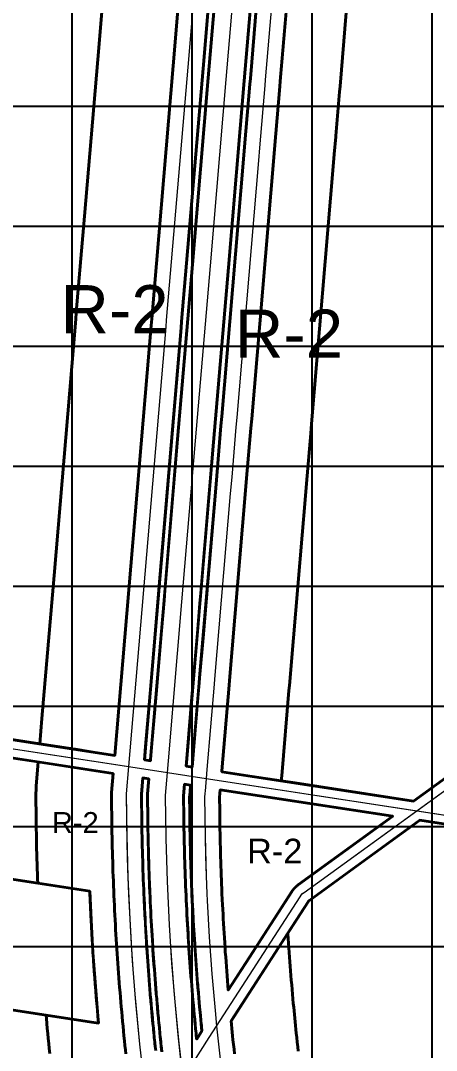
# Model space of a CAD drawing. Header units: millimetres. Extents: x 464536 to 476893, y 870501 to 881610.
# Drawn here: x 466457 to 466803, y 874713 to 875571 of the extents above; entities that cross this region are included whole.
import ezdxf
from ezdxf.enums import TextEntityAlignment as Align

# ---------------------------------------------------------------- set-up
doc = ezdxf.new("R2010")
doc.units = ezdxf.units.MM
for name, color, linetype, lineweight in [('Center_1', 7, 'Continuous', 5), ('Land Use Code', 7, 'Continuous', 35), ('Mixed use', 30, 'Continuous', 35), ('Proposed Road Net work', 7, 'Continuous', 35), ('Recreational _ Environmental', 84, 'Continuous', 35), ('Residence', 50, 'Continuous', 35), ('Services', 170, 'Continuous', 35)]:
    doc.layers.add(name, color=color, linetype=linetype, lineweight=lineweight)
doc.layers.add('Grid1', color=7, linetype='Continuous')
doc.styles.add('Arial', font='arial.ttf')

msp = doc.modelspace()

# ---------------------------------------------------------------- linework, layer by layer
at = {"layer": 'Center_1'}
for points in [[(466558.33, 874701.73), (466556.5, 874718.68), (466553.2, 874753.33), (466550.48, 874788.03), (466548.34, 874822.77), (466546.78, 874857.55), (466545.81, 874892.34), (466545.41, 874927.15), (466547.32, 874949.75), (466578.33, 875316.19), (466578.79, 875321.58), (466596.62, 875532.31), (466607.35, 875659.06), (466610.73, 875699.01), (466613.19, 875728.1), (466620.21, 875811.07), (466630.73, 875935.43), (466630.79, 875936.06), (466643.19, 876082.65), (466676.54, 876476.68)], [(466592.42, 874689.85), (466588.85, 874721.82), (466585.78, 874753.85), (466583.21, 874785.93), (466581.15, 874818.04), (466579.44, 874853.95), (466578.36, 874889.88), (466577.92, 874925.83), (466579.52, 874944.81), (466580.34, 874954.46), (466591.55, 875087), (466602.91, 875221.16), (466615.23, 875366.81), (466628.38, 875522.15), (466638.57, 875642.58), (466643, 875694.92), (466651.05, 875790.12), (466659.38, 875888.47), (466675.5, 876079.02), (466685.02, 876191.51)], [(466666.15, 875583.11), (466660.97, 875521.87), (466660.58, 875517.24), (466656.17, 875465.09), (466655.29, 875454.77), (466637.16, 875240.45), (466636.49, 875232.64), (466632.97, 875190.99), (466631.82, 875177.37), (466618.71, 875022.53), (466618.38, 875018.53), (466612.35, 874947.37), (466611.72, 874939.88), (466611.13, 874932.91), (466611.09, 874932.39), (466610.42, 874924.52), (466610.83, 874891.6), (466611.78, 874858.68), (466612.39, 874843.91), (466612.65, 874838.22), (466614.33, 874807.61), (466616.47, 874777.03), (466619.08, 874746.49), (466620.31, 874733.65), (466621.62, 874720.93), (466625.05, 874690.78)], [(466310.24, 874244.95), (466614.19, 874724.16), (466689.87, 874841.42), (466690.85, 874842.76), (466692, 874843.97), (466693.28, 874845.02), (467005.35, 875071.3), (467195, 875260.1), (467241.3, 875322.82), (467269.58, 875379.06), (467275.47, 875391.83), (467277.38, 875395.25), (467279.77, 875398.35), (467282.61, 875401.05), (467314.43, 875427.02), (467317.92, 875429.46), (467321.73, 875431.36), (467325.78, 875432.67), (467473.03, 875468.6), (467527.9, 875490.59), (467702.44, 875560.54)], [(465417.5, 875122.91), (466548.84, 874949.52), (466579.52, 874944.81), (466611.72, 874939.88), (467358.52, 874825.42), (467499.05, 874803.89)]]:
    msp.add_lwpolyline(points, dxfattribs=at)
for points in [[(466547.32, 874949.75, 0), (466578.33, 875316.19, 0), (466578.79, 875321.58, 0), (466596.62, 875532.31, 0), (466607.35, 875659.06, 0), (466610.73, 875699.01, 0)], [(466579.52, 874944.81, 0), (466580.34, 874954.46, 0), (466591.55, 875087, 0), (466602.91, 875221.16, 0), (466615.23, 875366.81, 0), (466628.38, 875522.15, 0), (466638.57, 875642.58, 0), (466643, 875694.92, 0)], [(466675.27, 875690.82, 0), (466674.59, 875682.85, 0), (466673.67, 875671.96, 0), (466673.03, 875664.43, 0), (466666.15, 875583.11, 0), (466660.97, 875521.87, 0), (466660.58, 875517.24, 0), (466656.17, 875465.09, 0), (466655.29, 875454.77, 0), (466637.16, 875240.45, 0), (466636.49, 875232.64, 0), (466632.97, 875190.99, 0), (466631.82, 875177.37, 0), (466618.71, 875022.53, 0), (466618.38, 875018.53, 0), (466612.35, 874947.37, 0), (466611.72, 874939.88, 0)], [(466787.04, 874913.01, 0), (467005.35, 875071.3, 0), (467034.18, 875099.99, 0)], [(465990.35, 875035.11, 0), (466547.32, 874949.75, 0)], [(466565.2, 874646.93, 0), (466563.14, 874662.2, 0), (466560.64, 874681.95, 0), (466558.33, 874701.73, 0), (466556.5, 874718.68, 0), (466554.45, 874739.46, 0), (466552.61, 874760.27, 0), (466550.98, 874781.09, 0), (466549.55, 874801.92, 0), (466548.34, 874822.77, 0), (466547.34, 874843.64, 0), (466546.54, 874864.51, 0), (466545.95, 874885.38, 0), (466545.58, 874906.27, 0), (466545.41, 874927.15, 0), (466547.32, 874949.75, 0)], [(466547.32, 874949.75, 0), (466548.84, 874949.52, 0), (466579.52, 874944.81, 0)], [(466592.42, 874689.85, 0), (466590.32, 874708.11, 0), (466588.38, 874726.4, 0), (466586.61, 874744.7, 0), (466584.99, 874763.01, 0), (466583.55, 874781.34, 0), (466582.27, 874799.69, 0), (466581.15, 874818.04, 0), (466580.22, 874835.99, 0), (466579.44, 874853.95, 0), (466578.82, 874871.91, 0), (466578.36, 874889.88, 0), (466578.06, 874907.86, 0), (466577.92, 874925.83, 0), (466579.52, 874944.81, 0)], [(466579.52, 874944.81, 0), (466611.72, 874939.88, 0)], [(466611.72, 874939.88, 0), (466611.13, 874932.91, 0), (466611.09, 874932.39, 0), (466610.42, 874924.52, 0), (466610.56, 874908.06, 0), (466610.83, 874891.6, 0), (466611.24, 874875.14, 0), (466611.78, 874858.68, 0), (466612.39, 874843.91, 0), (466612.65, 874838.22, 0), (466613.43, 874822.91, 0), (466614.33, 874807.61, 0), (466615.34, 874792.32, 0), (466616.47, 874777.03, 0), (466617.72, 874761.76, 0), (466619.08, 874746.49, 0), (466620.31, 874733.65, 0)], [(466611.72, 874939.88, 0), (466787.04, 874913.01, 0)], [(466620.31, 874733.65, 0), (466689.87, 874841.42, 0), (466690.59, 874842.44, 0), (466691.41, 874843.38, 0), (466692.31, 874844.25, 0), (466693.28, 874845.02, 0), (466787.04, 874913.01, 0)], [(466787.04, 874913.01, 0), (467024.41, 874876.63, 0)], [(466592.42, 874689.85, 0), (466614.19, 874724.16, 0), (466620.31, 874733.65, 0)], [(466620.31, 874733.65, 0), (466621.62, 874720.93, 0), (466625.05, 874690.78, 0)]]:
    msp.add_polyline3d(points, dxfattribs=at)
at = {"layer": 'Grid1'}
for p, q in [((466500, 870600), (466500, 881600)), ((466600, 870600), (466600, 881600)), ((466700, 870600), (466700, 881600)), ((466800, 870600), (466800, 881600)), ((464700, 875500), (472600, 875500)), ((464700, 875400), (472600, 875400)), ((464700, 875300), (472600, 875300)), ((464700, 875200), (472600, 875200)), ((464700, 875100), (472600, 875100)), ((464700, 875000), (472600, 875000)), ((464700, 874900), (472600, 874900)), ((464700, 874800), (472600, 874800))]:
    msp.add_line(p, q, dxfattribs=at)
at = {"layer": 'Mixed use'}
for points in [[(466565.88, 875317.25), (466535.57, 874959.14), (466515.76, 874962.17), (466502.66, 874964.18), (466473.16, 874968.7), (466474.95, 874989.85), (466485.03, 875108.95), (466503.1, 875322.56), (466503.56, 875327.95), (466510.35, 875408.18), (466521.39, 875538.67), (466532.12, 875665.42), (466535.09, 875700.54), (466577.78, 875695.12), (466587.38, 875693.91), (466597.64, 875692.61), (466594.89, 875660.11), (466584.17, 875533.36), (466566.33, 875322.64)], [(466647.99, 874791.29), (466630.11, 874763.58), (466629.78, 874767.44), (466629.46, 874771.4), (466629.14, 874775.36), (466628.83, 874779.32), (466628.53, 874783.29), (466628.23, 874787.25), (466627.95, 874791.21), (466627.67, 874795.18), (466627.4, 874799.14), (466627.14, 874803.11), (466626.88, 874807.07), (466626.64, 874811.04), (466626.4, 874815), (466626.17, 874818.97), (466625.95, 874822.94), (466625.73, 874826.91), (466625.52, 874830.87), (466625.32, 874834.84), (466625.13, 874838.81), (466624.87, 874844.47), (466624.71, 874848.13), (466624.56, 874851.8), (466624.42, 874855.47), (466624.28, 874859.14), (466624.14, 874862.99), (466624.01, 874866.84), (466623.88, 874870.69), (466623.76, 874874.54), (466623.66, 874878.38), (466623.55, 874882.23), (466623.46, 874886.08), (466623.37, 874889.93), (466623.29, 874893.78), (466623.22, 874897.63), (466623.16, 874901.48), (466623.1, 874905.33), (466623.05, 874909.18), (466623, 874913.03), (466622.97, 874916.88), (466622.94, 874920.73), (466622.92, 874924.03), (466623.47, 874930.49), (466643.29, 874927.45), (466710.78, 874917.11), (466767.15, 874908.47), (466688.55, 874851.47), (466688.26, 874851.26), (466688.11, 874851.15), (466687.87, 874850.96), (466687.72, 874850.84), (466687.48, 874850.64), (466687.37, 874850.55), (466687.1, 874850.32), (466686.96, 874850.2), (466686.73, 874849.99), (466686.59, 874849.87), (466686.37, 874849.65), (466686.23, 874849.52), (466686.01, 874849.31), (466685.88, 874849.17), (466685.66, 874848.95), (466685.54, 874848.82), (466685.32, 874848.59), (466685.2, 874848.45), (466684.99, 874848.22), (466684.87, 874848.08), (466684.67, 874847.83), (466684.55, 874847.69), (466684.36, 874847.45), (466684.24, 874847.31), (466684.05, 874847.06), (466683.94, 874846.91), (466683.76, 874846.66), (466683.65, 874846.51), (466683.47, 874846.25), (466683.37, 874846.1), (466683.17, 874845.8)]]:
    msp.add_lwpolyline(points, close=True, dxfattribs=at)
msp.add_lwpolyline([(466481.4, 874710.89), (466480.98, 874715.03), (466480.56, 874719.17), (466480.15, 874723.31), (466479.75, 874727.46), (466479.36, 874731.6), (466478.97, 874735.74), (466478.6, 874739.89), (466478.33, 874742.81), (466516.27, 874737), (466522.13, 874736.1), (466521.6, 874741.82, -0.005053), (466518.16, 874784.4, -0.002475), (466516.78, 874805.28), (466515.83, 874822.09, -0.002831), (466514.71, 874845.99), (466471.41, 874852.63), (466471.28, 874856.19), (466471.14, 874860.35), (466471, 874864.51), (466470.87, 874868.67), (466470.75, 874872.83), (466470.64, 874876.99), (466470.53, 874881.15), (466470.44, 874885.31), (466470.35, 874889.47), (466470.27, 874893.63), (466470.19, 874897.79), (466470.13, 874901.95), (466470.07, 874906.12), (466470.03, 874910.28), (466469.98, 874914.44), (466469.95, 874918.6), (466469.93, 874922.76), (466469.91, 874926.85), (466470.01, 874931.04), (466470.18, 874933.52), (466471.89, 874953.72), (466514.49, 874947.19), (466534.31, 874944.16), (466532.96, 874928.2), (466532.91, 874927.13), (466532.93, 874923.07), (466532.95, 874919.03), (466532.98, 874914.99), (466533.02, 874910.95), (466533.07, 874906.91), (466533.12, 874902.87), (466533.19, 874898.83), (466533.26, 874894.79), (466533.33, 874890.75), (466533.42, 874886.71), (466533.51, 874882.67), (466533.62, 874878.63), (466533.73, 874874.59), (466533.84, 874870.55), (466533.97, 874866.52), (466534.1, 874862.48), (466534.24, 874858.44), (466534.39, 874854.4), (466534.55, 874850.36), (466534.71, 874846.33), (466534.88, 874842.29), (466535.06, 874838.25), (466535.25, 874834.22), (466535.44, 874830.18), (466535.65, 874826.15), (466535.86, 874822.11), (466536.08, 874818.08), (466536.3, 874814.04), (466536.54, 874810.01), (466536.78, 874805.97), (466537.03, 874801.94), (466537.29, 874797.91), (466537.55, 874793.88), (466537.82, 874789.85), (466538.11, 874785.82), (466538.39, 874781.78), (466538.69, 874777.76), (466538.99, 874773.73), (466539.31, 874769.7), (466539.63, 874765.67), (466539.95, 874761.64), (466540.29, 874757.62), (466540.63, 874753.59), (466540.98, 874749.56), (466541.34, 874745.54), (466541.71, 874741.52), (466542.08, 874737.49), (466542.46, 874733.47), (466542.85, 874729.45), (466543.25, 874725.43), (466543.66, 874721.41), (466544.07, 874717.39), (466544.43, 874713.98), (466544.79, 874710.57)], format="xyb", dxfattribs=at)
msp.add_lwpolyline([(466635.33, 874710.51), (466634.9, 874714.42), (466634.47, 874718.33), (466634.05, 874722.24), (466633.72, 874725.4), (466633.39, 874728.57), (466633.07, 874731.73), (466632.75, 874734.89), (466632.47, 874737.74), (466650.06, 874764.99), (466679.74, 874810.98), (466679.78, 874810.41), (466680.03, 874806.55), (466680.28, 874802.69), (466680.54, 874798.83), (466680.82, 874794.97), (466681.09, 874791.11), (466681.38, 874787.25), (466681.67, 874783.4), (466681.97, 874779.54), (466682.28, 874775.68), (466682.6, 874771.83), (466682.92, 874767.97), (466683.26, 874764.12), (466683.59, 874760.27), (466683.94, 874756.41), (466684.3, 874752.55), (466684.59, 874749.45), (466684.88, 874746.35), (466685.19, 874743.24), (466685.49, 874740.14), (466685.8, 874737.06), (466686.12, 874733.98), (466686.43, 874730.9), (466686.76, 874727.83), (466687.17, 874724.02), (466687.58, 874720.21), (466688, 874716.41), (466688.43, 874712.6)], dxfattribs=at)
msp.add_polyline3d([(466728.43, 875577.84, 0), (466723.25, 875516.6, 0), (466722.86, 875511.97, 0), (466719.74, 875475.18, 0), (466719.67, 875474.37, 0), (466718.44, 875459.82, 0), (466717.57, 875449.5, 0), (466699.43, 875235.18, 0), (466698.77, 875227.37, 0), (466695.25, 875185.72, 0), (466694.09, 875172.1, 0), (466691.59, 875142.44, 0), (466684.36, 875057.01, 0), (466680.99, 875017.26, 0), (466680.65, 875013.26, 0), (466674.63, 874942.1, 0), (466674.27, 874937.88, 0), (466644.55, 874942.43, 0), (466624.74, 874945.47, 0), (466624.81, 874946.32, 0), (466630.83, 875017.48, 0), (466631.17, 875021.48, 0), (466644.27, 875176.32, 0), (466645.43, 875189.94, 0), (466648.95, 875231.58, 0), (466649.61, 875239.39, 0), (466667.75, 875453.71, 0), (466668.62, 875464.04, 0), (466673.03, 875516.19, 0), (466673.43, 875520.81, 0), (466678.56, 875581.54, 0)], dxfattribs=at)
at = {"layer": 'Proposed Road Net work'}
for points in [[(466000.9, 875041.19, 0), (466535.57, 874959.14, 0), (466565.88, 875317.25, 0), (466566.33, 875322.64, 0), (466584.17, 875533.36, 0), (466594.89, 875660.11, 0), (466597.64, 875692.61, 0), (466587.38, 875693.91, 0), (466086.3, 875757.46, 0)], [(466000.9, 875041.19, 0), (466535.57, 874959.14, 0), (466565.88, 875317.25, 0), (466566.33, 875322.64, 0), (466584.17, 875533.36, 0), (466594.89, 875660.11, 0), (466597.64, 875692.61, 0), (466587.38, 875693.91, 0), (466086.3, 875757.46, 0)], [(466623.62, 875643.84, 0), (466627.43, 875688.83, 0), (466622.46, 875689.46, 0), (466619.8, 875658, 0), (466609.08, 875531.25, 0), (466591.24, 875320.53, 0), (466590.79, 875315.14, 0), (466560.34, 874955.34, 0), (466565.29, 874954.58, 0), (466565.39, 874955.72, 0), (466576.61, 875088.26, 0), (466587.96, 875222.42, 0), (466600.29, 875368.08, 0), (466613.43, 875523.41, 0)], [(466623.62, 875643.84, 0), (466627.43, 875688.83, 0), (466622.46, 875689.46, 0), (466619.8, 875658, 0), (466609.08, 875531.25, 0), (466591.24, 875320.53, 0), (466590.79, 875315.14, 0), (466560.34, 874955.34, 0), (466565.29, 874954.58, 0), (466565.39, 874955.72, 0), (466576.61, 875088.26, 0), (466587.96, 875222.42, 0), (466600.29, 875368.08, 0), (466613.43, 875523.41, 0)], [(466661.22, 875673.01, 0), (466662.14, 875683.9, 0), (466662.18, 875684.42, 0), (466657.22, 875685.05, 0), (466653.52, 875641.31, 0), (466643.32, 875520.88, 0), (466630.18, 875365.55, 0), (466617.85, 875219.89, 0), (466606.5, 875085.73, 0), (466595.28, 874953.19, 0), (466595.02, 874950.03, 0), (466599.97, 874949.27, 0), (466605.92, 875019.58, 0), (466606.26, 875023.59, 0), (466619.36, 875178.42, 0), (466620.51, 875192.05, 0), (466624.04, 875233.69, 0), (466624.7, 875241.5, 0), (466642.84, 875455.82, 0), (466643.71, 875466.14, 0), (466648.12, 875518.29, 0), (466648.51, 875522.92, 0), (466653.7, 875584.17, 0), (466660.58, 875665.48, 0)], [(466661.22, 875673.01, 0), (466662.14, 875683.9, 0), (466662.18, 875684.42, 0), (466657.22, 875685.05, 0), (466653.52, 875641.31, 0), (466643.32, 875520.88, 0), (466630.18, 875365.55, 0), (466617.85, 875219.89, 0), (466606.5, 875085.73, 0), (466595.28, 874953.19, 0), (466595.02, 874950.03, 0), (466599.97, 874949.27, 0), (466605.92, 875019.58, 0), (466606.26, 875023.59, 0), (466619.36, 875178.42, 0), (466620.51, 875192.05, 0), (466624.04, 875233.69, 0), (466624.7, 875241.5, 0), (466642.84, 875455.82, 0), (466643.71, 875466.14, 0), (466648.12, 875518.29, 0), (466648.51, 875522.92, 0), (466653.7, 875584.17, 0), (466660.58, 875665.48, 0)], [(466624.74, 874945.47, 0), (466784.43, 874921, 0), (467000.15, 875077.41, 0), (467026.45, 875103.59, 0), (467069.94, 875632.7, 0), (467067.18, 875633.05, 0), (466687, 875681.27, 0), (466686.13, 875670.9, 0), (466685.49, 875663.37, 0), (466678.61, 875582.06, 0), (466673.43, 875520.81, 0), (466673.03, 875516.19, 0), (466668.62, 875464.04, 0), (466667.75, 875453.71, 0), (466649.61, 875239.39, 0), (466648.95, 875231.58, 0), (466645.43, 875189.94, 0), (466644.27, 875176.32, 0), (466631.17, 875021.48, 0), (466630.83, 875017.48, 0), (466624.81, 874946.32, 0)], [(466624.74, 874945.47, 0), (466784.43, 874921, 0), (467000.15, 875077.41, 0), (467026.45, 875103.59, 0), (467069.94, 875632.7, 0), (467067.18, 875633.05, 0), (466687, 875681.27, 0), (466686.13, 875670.9, 0), (466685.49, 875663.37, 0), (466678.61, 875582.06, 0), (466673.43, 875520.81, 0), (466673.03, 875516.19, 0), (466668.62, 875464.04, 0), (466667.75, 875453.71, 0), (466649.61, 875239.39, 0), (466648.95, 875231.58, 0), (466645.43, 875189.94, 0), (466644.27, 875176.32, 0), (466631.17, 875021.48, 0), (466630.83, 875017.48, 0), (466624.81, 874946.32, 0)], [(466597.97, 874925.58, 0), (466598.63, 874933.44, 0), (466598.7, 874934.2, 0), (466593.75, 874935.05, 0), (466592.92, 874925.23, 0), (466592.93, 874921.92, 0), (466592.96, 874917.96, 0), (466592.99, 874913.99, 0), (466593.04, 874910.03, 0), (466593.08, 874906.06, 0), (466593.14, 874902.1, 0), (466593.21, 874898.13, 0), (466593.28, 874894.17, 0), (466593.36, 874890.2, 0), (466593.45, 874886.24, 0), (466593.54, 874882.27, 0), (466593.65, 874878.31, 0), (466593.76, 874874.35, 0), (466593.88, 874870.38, 0), (466594, 874866.42, 0), (466594.14, 874862.46, 0), (466594.28, 874858.49, 0), (466594.43, 874854.53, 0), (466594.59, 874850.57, 0), (466594.75, 874846.61, 0), (466594.92, 874842.65, 0), (466595.11, 874838.68, 0), (466595.29, 874834.72, 0), (466595.49, 874830.76, 0), (466595.69, 874826.8, 0), (466595.91, 874822.84, 0), (466596.12, 874818.88, 0), (466596.35, 874814.9, 0), (466596.59, 874810.91, 0), (466596.83, 874806.93, 0), (466597.09, 874802.94, 0), (466597.35, 874798.96, 0), (466597.61, 874794.97, 0), (466597.89, 874790.99, 0), (466598.17, 874787.01, 0), (466598.46, 874783.03, 0), (466598.76, 874779.04, 0), (466599.07, 874775.06, 0), (466599.38, 874771.08, 0), (466599.71, 874767.1, 0), (466600.04, 874763.12, 0), (466600.38, 874759.15, 0), (466600.72, 874755.17, 0), (466601.08, 874751.19, 0), (466601.44, 874747.22, 0), (466601.81, 874743.24, 0), (466602.18, 874739.26, 0), (466602.57, 874735.29, 0), (466602.96, 874731.32, 0), (466603.36, 874727.34, 0), (466603.77, 874723.37, 0), (466603.83, 874722.77, 0), (466607.45, 874728.47, 0), (466608.13, 874729.25, 0), (466607.88, 874732.41, 0), (466607.56, 874735.64, 0), (466607.24, 874738.87, 0), (466606.94, 874742.1, 0), (466606.63, 874745.33, 0), (466606.26, 874749.34, 0), (466605.9, 874753.34, 0), (466605.55, 874757.35, 0), (466605.2, 874761.36, 0), (466604.87, 874765.37, 0), (466604.54, 874769.38, 0), (466604.22, 874773.39, 0), (466603.9, 874777.4, 0), (466603.6, 874781.41, 0), (466603.3, 874785.43, 0), (466603.01, 874789.44, 0), (466602.73, 874793.45, 0), (466602.46, 874797.47, 0), (466602.19, 874801.48, 0), (466601.93, 874805.5, 0), (466601.68, 874809.51, 0), (466601.44, 874813.53, 0), (466601.21, 874817.54, 0), (466600.98, 874821.56, 0), (466600.77, 874825.58, 0), (466600.56, 874829.6, 0), (466600.35, 874833.61, 0), (466600.16, 874837.63, 0), (466599.9, 874843.35, 0), (466599.74, 874847.07, 0), (466599.58, 874850.79, 0), (466599.43, 874854.5, 0), (466599.29, 874858.22, 0), (466599.15, 874862.11, 0), (466599.02, 874866.01, 0), (466598.89, 874869.91, 0), (466598.78, 874873.8, 0), (466598.66, 874877.7, 0), (466598.56, 874881.6, 0), (466598.47, 874885.49, 0), (466598.38, 874889.39, 0), (466598.3, 874893.29, 0), (466598.22, 874897.18, 0), (466598.16, 874901.08, 0), (466598.1, 874904.98, 0), (466598.05, 874908.88, 0), (466598.01, 874912.78, 0), (466597.97, 874916.67, 0), (466597.94, 874920.58, 0), (466597.92, 874924.48, 0)], [(466597.97, 874925.58, 0), (466598.63, 874933.44, 0), (466598.7, 874934.2, 0), (466593.75, 874935.05, 0), (466592.92, 874925.23, 0), (466592.93, 874921.92, 0), (466592.96, 874917.96, 0), (466592.99, 874913.99, 0), (466593.04, 874910.03, 0), (466593.08, 874906.06, 0), (466593.14, 874902.1, 0), (466593.21, 874898.13, 0), (466593.28, 874894.17, 0), (466593.36, 874890.2, 0), (466593.45, 874886.24, 0), (466593.54, 874882.27, 0), (466593.65, 874878.31, 0), (466593.76, 874874.35, 0), (466593.88, 874870.38, 0), (466594, 874866.42, 0), (466594.14, 874862.46, 0), (466594.28, 874858.49, 0), (466594.43, 874854.53, 0), (466594.59, 874850.57, 0), (466594.75, 874846.61, 0), (466594.92, 874842.65, 0), (466595.11, 874838.68, 0), (466595.29, 874834.72, 0), (466595.49, 874830.76, 0), (466595.69, 874826.8, 0), (466595.91, 874822.84, 0), (466596.12, 874818.88, 0), (466596.35, 874814.9, 0), (466596.59, 874810.91, 0), (466596.83, 874806.93, 0), (466597.09, 874802.94, 0), (466597.35, 874798.96, 0), (466597.61, 874794.97, 0), (466597.89, 874790.99, 0), (466598.17, 874787.01, 0), (466598.46, 874783.03, 0), (466598.76, 874779.04, 0), (466599.07, 874775.06, 0), (466599.38, 874771.08, 0), (466599.71, 874767.1, 0), (466600.04, 874763.12, 0), (466600.38, 874759.15, 0), (466600.72, 874755.17, 0), (466601.08, 874751.19, 0), (466601.44, 874747.22, 0), (466601.81, 874743.24, 0), (466602.18, 874739.26, 0), (466602.57, 874735.29, 0), (466602.96, 874731.32, 0), (466603.36, 874727.34, 0), (466603.77, 874723.37, 0), (466603.83, 874722.77, 0), (466607.45, 874728.47, 0), (466608.13, 874729.25, 0), (466607.88, 874732.41, 0), (466607.56, 874735.64, 0), (466607.24, 874738.87, 0), (466606.94, 874742.1, 0), (466606.63, 874745.33, 0), (466606.26, 874749.34, 0), (466605.9, 874753.34, 0), (466605.55, 874757.35, 0), (466605.2, 874761.36, 0), (466604.87, 874765.37, 0), (466604.54, 874769.38, 0), (466604.22, 874773.39, 0), (466603.9, 874777.4, 0), (466603.6, 874781.41, 0), (466603.3, 874785.43, 0), (466603.01, 874789.44, 0), (466602.73, 874793.45, 0), (466602.46, 874797.47, 0), (466602.19, 874801.48, 0), (466601.93, 874805.5, 0), (466601.68, 874809.51, 0), (466601.44, 874813.53, 0), (466601.21, 874817.54, 0), (466600.98, 874821.56, 0), (466600.77, 874825.58, 0), (466600.56, 874829.6, 0), (466600.35, 874833.61, 0), (466600.16, 874837.63, 0), (466599.9, 874843.35, 0), (466599.74, 874847.07, 0), (466599.58, 874850.79, 0), (466599.43, 874854.5, 0), (466599.29, 874858.22, 0), (466599.15, 874862.11, 0), (466599.02, 874866.01, 0), (466598.89, 874869.91, 0), (466598.78, 874873.8, 0), (466598.66, 874877.7, 0), (466598.56, 874881.6, 0), (466598.47, 874885.49, 0), (466598.38, 874889.39, 0), (466598.3, 874893.29, 0), (466598.22, 874897.18, 0), (466598.16, 874901.08, 0), (466598.1, 874904.98, 0), (466598.05, 874908.88, 0), (466598.01, 874912.78, 0), (466597.97, 874916.67, 0), (466597.94, 874920.58, 0), (466597.92, 874924.48, 0)], [(466767.15, 874908.47, 0), (466623.47, 874930.49, 0), (466622.95, 874924.59, 0), (466622.92, 874924.03, 0), (466622.94, 874920.72, 0), (466622.97, 874916.88, 0), (466623, 874913.03, 0), (466623.05, 874909.18, 0), (466623.1, 874905.33, 0), (466623.16, 874901.48, 0), (466623.22, 874897.63, 0), (466623.29, 874893.78, 0), (466623.37, 874889.93, 0), (466623.46, 874886.08, 0), (466623.55, 874882.23, 0), (466623.66, 874878.38, 0), (466623.76, 874874.54, 0), (466623.88, 874870.69, 0), (466624.01, 874866.84, 0), (466624.14, 874862.99, 0), (466624.28, 874859.14, 0), (466624.42, 874855.47, 0), (466624.56, 874851.8, 0), (466624.71, 874848.13, 0), (466624.87, 874844.47, 0), (466625.13, 874838.81, 0), (466625.32, 874834.84, 0), (466625.52, 874830.87, 0), (466625.73, 874826.91, 0), (466625.95, 874822.94, 0), (466626.17, 874818.97, 0), (466626.4, 874815, 0), (466626.64, 874811.04, 0), (466626.88, 874807.07, 0), (466627.14, 874803.11, 0), (466627.4, 874799.14, 0), (466627.67, 874795.18, 0), (466627.95, 874791.21, 0), (466628.23, 874787.25, 0), (466628.53, 874783.29, 0), (466628.83, 874779.32, 0), (466629.14, 874775.36, 0), (466629.46, 874771.4, 0), (466629.78, 874767.44, 0), (466630.09, 874763.5, 0), (466683.3, 874845.99, 0), (466683.71, 874846.58, 0), (466684.15, 874847.18, 0), (466684.75, 874847.93, 0), (466685.43, 874848.7, 0), (466686.12, 874849.41, 0), (466686.85, 874850.1, 0), (466687.41, 874850.58, 0), (466687.79, 874850.9, 0), (466688.37, 874851.34, 0)], [(466767.15, 874908.47, 0), (466623.47, 874930.49, 0), (466622.95, 874924.59, 0), (466622.92, 874924.03, 0), (466622.94, 874920.72, 0), (466622.97, 874916.88, 0), (466623, 874913.03, 0), (466623.05, 874909.18, 0), (466623.1, 874905.33, 0), (466623.16, 874901.48, 0), (466623.22, 874897.63, 0), (466623.29, 874893.78, 0), (466623.37, 874889.93, 0), (466623.46, 874886.08, 0), (466623.55, 874882.23, 0), (466623.66, 874878.38, 0), (466623.76, 874874.54, 0), (466623.88, 874870.69, 0), (466624.01, 874866.84, 0), (466624.14, 874862.99, 0), (466624.28, 874859.14, 0), (466624.42, 874855.47, 0), (466624.56, 874851.8, 0), (466624.71, 874848.13, 0), (466624.87, 874844.47, 0), (466625.13, 874838.81, 0), (466625.32, 874834.84, 0), (466625.52, 874830.87, 0), (466625.73, 874826.91, 0), (466625.95, 874822.94, 0), (466626.17, 874818.97, 0), (466626.4, 874815, 0), (466626.64, 874811.04, 0), (466626.88, 874807.07, 0), (466627.14, 874803.11, 0), (466627.4, 874799.14, 0), (466627.67, 874795.18, 0), (466627.95, 874791.21, 0), (466628.23, 874787.25, 0), (466628.53, 874783.29, 0), (466628.83, 874779.32, 0), (466629.14, 874775.36, 0), (466629.46, 874771.4, 0), (466629.78, 874767.44, 0), (466630.09, 874763.5, 0), (466683.3, 874845.99, 0), (466683.71, 874846.58, 0), (466684.15, 874847.18, 0), (466684.75, 874847.93, 0), (466685.43, 874848.7, 0), (466686.12, 874849.41, 0), (466686.85, 874850.1, 0), (466687.41, 874850.58, 0), (466687.79, 874850.9, 0), (466688.37, 874851.34, 0)]]:
    msp.add_polyline3d(points, close=True, dxfattribs=at)
for points in [[(466544.79, 874710.57, 0), (466544.43, 874713.98, 0), (466544.07, 874717.39, 0), (466543.66, 874721.41, 0), (466543.25, 874725.43, 0), (466542.85, 874729.45, 0), (466542.46, 874733.47, 0), (466542.08, 874737.49, 0), (466541.71, 874741.52, 0), (466541.34, 874745.54, 0), (466540.98, 874749.56, 0), (466540.63, 874753.59, 0), (466540.29, 874757.62, 0), (466539.95, 874761.64, 0), (466539.63, 874765.67, 0), (466539.31, 874769.7, 0), (466538.99, 874773.73, 0), (466538.69, 874777.76, 0), (466538.39, 874781.78, 0), (466538.11, 874785.82, 0), (466537.82, 874789.85, 0), (466537.55, 874793.88, 0), (466537.29, 874797.91, 0), (466537.03, 874801.94, 0), (466536.78, 874805.97, 0), (466536.54, 874810.01, 0), (466536.3, 874814.04, 0), (466536.08, 874818.08, 0), (466535.86, 874822.11, 0), (466535.65, 874826.15, 0), (466535.44, 874830.18, 0), (466535.25, 874834.22, 0), (466535.06, 874838.25, 0), (466534.88, 874842.29, 0), (466534.71, 874846.33, 0), (466534.55, 874850.36, 0), (466534.39, 874854.4, 0), (466534.24, 874858.44, 0), (466534.1, 874862.48, 0), (466533.97, 874866.52, 0), (466533.84, 874870.55, 0), (466533.73, 874874.59, 0), (466533.62, 874878.63, 0), (466533.51, 874882.67, 0), (466533.42, 874886.71, 0), (466533.33, 874890.75, 0), (466533.26, 874894.79, 0), (466533.19, 874898.83, 0), (466533.12, 874902.87, 0), (466533.07, 874906.91, 0), (466533.02, 874910.95, 0), (466532.98, 874914.99, 0), (466532.95, 874919.03, 0), (466532.93, 874923.07, 0), (466532.91, 874927.13, 0), (466532.96, 874928.2, 0), (466534.31, 874944.16, 0), (465999.62, 875026.1, 0)], [(466544.79, 874710.57, 0), (466544.43, 874713.98, 0), (466544.07, 874717.39, 0), (466543.66, 874721.41, 0), (466543.25, 874725.43, 0), (466542.85, 874729.45, 0), (466542.46, 874733.47, 0), (466542.08, 874737.49, 0), (466541.71, 874741.52, 0), (466541.34, 874745.54, 0), (466540.98, 874749.56, 0), (466540.63, 874753.59, 0), (466540.29, 874757.62, 0), (466539.95, 874761.64, 0), (466539.63, 874765.67, 0), (466539.31, 874769.7, 0), (466538.99, 874773.73, 0), (466538.69, 874777.76, 0), (466538.39, 874781.78, 0), (466538.11, 874785.82, 0), (466537.82, 874789.85, 0), (466537.55, 874793.88, 0), (466537.29, 874797.91, 0), (466537.03, 874801.94, 0), (466536.78, 874805.97, 0), (466536.54, 874810.01, 0), (466536.3, 874814.04, 0), (466536.08, 874818.08, 0), (466535.86, 874822.11, 0), (466535.65, 874826.15, 0), (466535.44, 874830.18, 0), (466535.25, 874834.22, 0), (466535.06, 874838.25, 0), (466534.88, 874842.29, 0), (466534.71, 874846.33, 0), (466534.55, 874850.36, 0), (466534.39, 874854.4, 0), (466534.24, 874858.44, 0), (466534.1, 874862.48, 0), (466533.97, 874866.52, 0), (466533.84, 874870.55, 0), (466533.73, 874874.59, 0), (466533.62, 874878.63, 0), (466533.51, 874882.67, 0), (466533.42, 874886.71, 0), (466533.33, 874890.75, 0), (466533.26, 874894.79, 0), (466533.19, 874898.83, 0), (466533.12, 874902.87, 0), (466533.07, 874906.91, 0), (466533.02, 874910.95, 0), (466532.98, 874914.99, 0), (466532.95, 874919.03, 0), (466532.93, 874923.07, 0), (466532.91, 874927.13, 0), (466532.96, 874928.2, 0), (466534.31, 874944.16, 0), (465999.62, 875026.1, 0)], [(466574.78, 874712.22, 0), (466574.35, 874716.25, 0), (466573.93, 874720.28, 0), (466573.52, 874724.31, 0), (466573.11, 874728.34, 0), (466572.71, 874732.37, 0), (466572.32, 874736.4, 0), (466571.94, 874740.44, 0), (466571.56, 874744.47, 0), (466571.2, 874748.5, 0), (466570.84, 874752.54, 0), (466570.49, 874756.58, 0), (466570.14, 874760.61, 0), (466569.81, 874764.65, 0), (466569.48, 874768.69, 0), (466569.16, 874772.73, 0), (466568.85, 874776.77, 0), (466568.55, 874780.81, 0), (466568.25, 874784.85, 0), (466567.96, 874788.89, 0), (466567.68, 874792.93, 0), (466567.41, 874796.98, 0), (466567.15, 874801.02, 0), (466566.89, 874805.06, 0), (466566.64, 874809.11, 0), (466566.4, 874813.15, 0), (466566.17, 874817.2, 0), (466565.95, 874821.21, 0), (466565.74, 874825.23, 0), (466565.53, 874829.25, 0), (466565.33, 874833.27, 0), (466565.14, 874837.29, 0), (466564.95, 874841.31, 0), (466564.78, 874845.33, 0), (466564.61, 874849.35, 0), (466564.45, 874853.37, 0), (466564.3, 874857.39, 0), (466564.16, 874861.41, 0), (466564.02, 874865.43, 0), (466563.89, 874869.45, 0), (466563.77, 874873.48, 0), (466563.66, 874877.5, 0), (466563.55, 874881.52, 0), (466563.46, 874885.54, 0), (466563.37, 874889.57, 0), (466563.28, 874893.59, 0), (466563.21, 874897.61, 0), (466563.15, 874901.64, 0), (466563.09, 874905.66, 0), (466563.04, 874909.68, 0), (466563, 874913.71, 0), (466562.96, 874917.73, 0), (466562.93, 874921.75, 0), (466562.92, 874925.8, 0), (466562.97, 874927.1, 0), (466564.03, 874939.6, 0), (466559.07, 874940.36, 0), (466557.91, 874926.65, 0), (466557.93, 874923.2, 0), (466557.95, 874919.2, 0), (466557.98, 874915.21, 0), (466558.02, 874911.22, 0), (466558.07, 874907.23, 0), (466558.12, 874903.23, 0), (466558.18, 874899.24, 0), (466558.25, 874895.25, 0), (466558.33, 874891.26, 0), (466558.41, 874887.27, 0), (466558.51, 874883.28, 0), (466558.61, 874879.29, 0), (466558.72, 874875.29, 0), (466558.83, 874871.3, 0), (466558.96, 874867.31, 0), (466559.09, 874863.32, 0), (466559.23, 874859.33, 0), (466559.37, 874855.34, 0), (466559.53, 874851.35, 0), (466559.69, 874847.37, 0), (466559.86, 874843.38, 0), (466560.04, 874839.39, 0), (466560.22, 874835.4, 0), (466560.41, 874831.41, 0), (466560.61, 874827.43, 0), (466560.82, 874823.44, 0), (466561.04, 874819.45, 0), (466561.26, 874815.47, 0), (466561.49, 874811.48, 0), (466561.73, 874807.5, 0), (466561.98, 874803.51, 0), (466562.23, 874799.53, 0), (466562.5, 874795.54, 0), (466562.77, 874791.56, 0), (466563.04, 874787.58, 0), (466563.33, 874783.59, 0), (466563.62, 874779.61, 0), (466563.92, 874775.63, 0), (466564.23, 874771.65, 0), (466564.55, 874767.67, 0), (466564.87, 874763.69, 0), (466565.2, 874759.71, 0), (466565.54, 874755.74, 0), (466565.89, 874751.76, 0), (466566.24, 874747.78, 0), (466566.6, 874743.81, 0), (466566.97, 874739.83, 0), (466567.35, 874735.86, 0), (466567.73, 874731.88, 0), (466568.13, 874727.91, 0), (466568.53, 874723.94, 0), (466568.94, 874719.97, 0), (466569.29, 874716.6, 0), (466569.65, 874713.23, 0)], [(466574.78, 874712.22, 0), (466574.35, 874716.25, 0), (466573.93, 874720.28, 0), (466573.52, 874724.31, 0), (466573.11, 874728.34, 0), (466572.71, 874732.37, 0), (466572.32, 874736.4, 0), (466571.94, 874740.44, 0), (466571.56, 874744.47, 0), (466571.2, 874748.5, 0), (466570.84, 874752.54, 0), (466570.49, 874756.58, 0), (466570.14, 874760.61, 0), (466569.81, 874764.65, 0), (466569.48, 874768.69, 0), (466569.16, 874772.73, 0), (466568.85, 874776.77, 0), (466568.55, 874780.81, 0), (466568.25, 874784.85, 0), (466567.96, 874788.89, 0), (466567.68, 874792.93, 0), (466567.41, 874796.98, 0), (466567.15, 874801.02, 0), (466566.89, 874805.06, 0), (466566.64, 874809.11, 0), (466566.4, 874813.15, 0), (466566.17, 874817.2, 0), (466565.95, 874821.21, 0), (466565.74, 874825.23, 0), (466565.53, 874829.25, 0), (466565.33, 874833.27, 0), (466565.14, 874837.29, 0), (466564.95, 874841.31, 0), (466564.78, 874845.33, 0), (466564.61, 874849.35, 0), (466564.45, 874853.37, 0), (466564.3, 874857.39, 0), (466564.16, 874861.41, 0), (466564.02, 874865.43, 0), (466563.89, 874869.45, 0), (466563.77, 874873.48, 0), (466563.66, 874877.5, 0), (466563.55, 874881.52, 0), (466563.46, 874885.54, 0), (466563.37, 874889.57, 0), (466563.28, 874893.59, 0), (466563.21, 874897.61, 0), (466563.15, 874901.64, 0), (466563.09, 874905.66, 0), (466563.04, 874909.68, 0), (466563, 874913.71, 0), (466562.96, 874917.73, 0), (466562.93, 874921.75, 0), (466562.92, 874925.8, 0), (466562.97, 874927.1, 0), (466564.03, 874939.6, 0), (466559.07, 874940.36, 0), (466557.91, 874926.65, 0), (466557.93, 874923.2, 0), (466557.95, 874919.2, 0), (466557.98, 874915.21, 0), (466558.02, 874911.22, 0), (466558.07, 874907.23, 0), (466558.12, 874903.23, 0), (466558.18, 874899.24, 0), (466558.25, 874895.25, 0), (466558.33, 874891.26, 0), (466558.41, 874887.27, 0), (466558.51, 874883.28, 0), (466558.61, 874879.29, 0), (466558.72, 874875.29, 0), (466558.83, 874871.3, 0), (466558.96, 874867.31, 0), (466559.09, 874863.32, 0), (466559.23, 874859.33, 0), (466559.37, 874855.34, 0), (466559.53, 874851.35, 0), (466559.69, 874847.37, 0), (466559.86, 874843.38, 0), (466560.04, 874839.39, 0), (466560.22, 874835.4, 0), (466560.41, 874831.41, 0), (466560.61, 874827.43, 0), (466560.82, 874823.44, 0), (466561.04, 874819.45, 0), (466561.26, 874815.47, 0), (466561.49, 874811.48, 0), (466561.73, 874807.5, 0), (466561.98, 874803.51, 0), (466562.23, 874799.53, 0), (466562.5, 874795.54, 0), (466562.77, 874791.56, 0), (466563.04, 874787.58, 0), (466563.33, 874783.59, 0), (466563.62, 874779.61, 0), (466563.92, 874775.63, 0), (466564.23, 874771.65, 0), (466564.55, 874767.67, 0), (466564.87, 874763.69, 0), (466565.2, 874759.71, 0), (466565.54, 874755.74, 0), (466565.89, 874751.76, 0), (466566.24, 874747.78, 0), (466566.6, 874743.81, 0), (466566.97, 874739.83, 0), (466567.35, 874735.86, 0), (466567.73, 874731.88, 0), (466568.13, 874727.91, 0), (466568.53, 874723.94, 0), (466568.94, 874719.97, 0), (466569.29, 874716.6, 0), (466569.65, 874713.23, 0)], [(466988.04, 874055.04, 0), (467016.18, 874870.3, 0), (466789.65, 874905.02, 0), (466697.73, 874838.36, 0), (466697.3, 874837.97, 0), (466696.97, 874837.59, 0), (466696.65, 874837.18, 0), (466632.53, 874738.02, 0), (466632.75, 874734.89, 0), (466633.07, 874731.73, 0), (466633.39, 874728.57, 0), (466633.72, 874725.4, 0), (466634.05, 874722.24, 0), (466634.47, 874718.33, 0), (466634.9, 874714.42, 0), (466635.33, 874710.51, 0)], [(466988.04, 874055.04, 0), (467016.18, 874870.3, 0), (466789.65, 874905.02, 0), (466697.73, 874838.36, 0), (466697.3, 874837.97, 0), (466696.97, 874837.59, 0), (466696.65, 874837.18, 0), (466632.53, 874738.02, 0), (466632.75, 874734.89, 0), (466633.07, 874731.73, 0), (466633.39, 874728.57, 0), (466633.72, 874725.4, 0), (466634.05, 874722.24, 0), (466634.47, 874718.33, 0), (466634.9, 874714.42, 0), (466635.33, 874710.51, 0)]]:
    msp.add_polyline3d(points, dxfattribs=at)
at = {"layer": 'Recreational _ Environmental'}
for points in [[(466565.39, 874955.72), (466565.29, 874954.58), (466560.34, 874955.34), (466561.28, 874966.47), (466565.02, 875010.61), (466569.49, 875063.49), (466572.34, 875097.08), (466590.79, 875315.14), (466591.24, 875320.53), (466609.08, 875531.25), (466619.8, 875658), (466622.46, 875689.46), (466627.43, 875688.83), (466623.62, 875643.84), (466613.43, 875523.41), (466600.29, 875368.08), (466587.96, 875222.42), (466577.32, 875096.66), (466576.61, 875088.26), (466574.48, 875063.07), (466570, 875010.19), (466566.27, 874966.05)], [(466608.16, 874729.57), (466603.82, 874722.85), (466603.77, 874723.37), (466603.48, 874726.21), (466603.36, 874727.34), (466603.09, 874730.01), (466602.96, 874731.32), (466602.71, 874733.81), (466602.57, 874735.29), (466602.34, 874737.62), (466602.18, 874739.26), (466601.98, 874741.42), (466601.31, 874748.58), (466601.31, 874748.59), (466601.26, 874749.14), (466601.08, 874751.19), (466600.93, 874752.86), (466600.72, 874755.17), (466600.6, 874756.57), (466600.38, 874759.15), (466600.28, 874760.29), (466600.04, 874763.12), (466599.96, 874764), (466599.71, 874767.1), (466599.66, 874767.72), (466599.38, 874771.08), (466599.36, 874771.44), (466599.07, 874775.06), (466599.06, 874775.16), (466598.78, 874778.88), (466598.76, 874779.04), (466598.5, 874782.59), (466598.46, 874783.03), (466598.22, 874786.31), (466598.17, 874787.01), (466597.96, 874790.03), (466597.89, 874790.99), (466597.68, 874794.02), (466597.61, 874794.97), (466597.41, 874798), (466597.35, 874798.96), (466597.15, 874801.99), (466597.09, 874802.94), (466596.89, 874805.98), (466596.83, 874806.93), (466596.65, 874809.97), (466595.72, 874826.38), (466595.72, 874826.39), (466595.72, 874826.39), (466595.71, 874826.45), (466595.69, 874826.8), (466595.51, 874830.4), (466595.49, 874830.76), (466595.31, 874834.35), (466595.29, 874834.72), (466595.12, 874838.29), (466595.11, 874838.68), (466594.94, 874842.23), (466594.92, 874842.65), (466594.77, 874846.18), (466594.75, 874846.61), (466594.61, 874850.12), (466594.59, 874850.57), (466594.45, 874854.07), (466594.43, 874854.53), (466594.3, 874858.01), (466594.28, 874858.49), (466594.16, 874861.96), (466594.14, 874862.46), (466594.02, 874865.9), (466594, 874866.42), (466593.89, 874869.85), (466593.88, 874870.38), (466593.77, 874873.8), (466593.76, 874874.35), (466593.66, 874877.74), (466593.65, 874878.31), (466593.56, 874881.69), (466593.54, 874882.27), (466593.46, 874885.64), (466593.45, 874886.24), (466593.37, 874889.59), (466593.36, 874890.2), (466593.29, 874893.53), (466593.28, 874894.17), (466593.22, 874897.48), (466593.21, 874898.13), (466593.15, 874901.43), (466593.14, 874902.1), (466593.09, 874905.38), (466593.08, 874906.06), (466593.04, 874909.32), (466593.04, 874910.03), (466593, 874913.27), (466592.99, 874913.99), (466592.97, 874917.22), (466592.96, 874917.96), (466592.94, 874921.17), (466592.93, 874921.92), (466592.92, 874925.12), (466592.93, 874925.34), (466593.75, 874935.05), (466598.7, 874934.29), (466598.68, 874933.96), (466598.63, 874933.44), (466597.97, 874925.58), (466597.92, 874925.03), (466597.92, 874924.5), (466597.92, 874924.49), (466597.94, 874921.2), (466597.94, 874920.57), (466597.97, 874917.26), (466597.97, 874916.67), (466598, 874913.32), (466598.01, 874912.78), (466598.04, 874909.38), (466598.05, 874908.88), (466598.09, 874905.44), (466598.1, 874904.98), (466598.15, 874901.51), (466598.16, 874901.08), (466598.22, 874897.57), (466598.22, 874897.18), (466598.29, 874893.63), (466598.3, 874893.29), (466598.37, 874889.69), (466598.38, 874889.39), (466598.46, 874885.76), (466598.47, 874885.49), (466598.56, 874881.82), (466598.56, 874881.6), (466598.66, 874877.88), (466598.66, 874877.7), (466598.77, 874873.94), (466598.78, 874873.8), (466598.89, 874870.01), (466598.89, 874869.91), (466599.02, 874866.07), (466599.02, 874866.01), (466599.15, 874862.13), (466599.15, 874862.11), (466599.29, 874858.22), (466599.29, 874858.2), (466599.43, 874854.5), (466599.44, 874854.26), (466599.58, 874850.79), (466599.6, 874850.33), (466599.74, 874847.07), (466599.77, 874846.39), (466599.9, 874843.35), (466599.94, 874842.46), (466600.12, 874838.52), (466600.16, 874837.63), (466600.31, 874834.59), (466600.35, 874833.61), (466600.5, 874830.65), (466600.56, 874829.6), (466600.71, 874826.73), (466600.71, 874826.55), (466600.77, 874825.58), (466600.98, 874821.56), (466601.21, 874817.54), (466601.44, 874813.53), (466601.64, 874810.26), (466601.68, 874809.51), (466601.88, 874806.29), (466601.93, 874805.5), (466602.14, 874802.31), (466602.19, 874801.48), (466602.4, 874798.34), (466602.46, 874797.47), (466602.67, 874794.36), (466602.73, 874793.45), (466602.95, 874790.39), (466603.01, 874789.44), (466603.21, 874786.67), (466603.3, 874785.43), (466603.48, 874782.96), (466603.6, 874781.41), (466603.76, 874779.25), (466603.9, 874777.4), (466604.05, 874775.55), (466604.22, 874773.39), (466604.34, 874771.84), (466604.54, 874769.38), (466604.64, 874768.13), (466604.87, 874765.37), (466604.95, 874764.42), (466605.2, 874761.36), (466605.26, 874760.71), (466605.55, 874757.35), (466605.58, 874757.01), (466605.9, 874753.34), (466605.91, 874753.3), (466606.24, 874749.6), (466606.26, 874749.34), (466606.63, 874745.33), (466606.94, 874742.1), (466606.96, 874741.89), (466607.24, 874738.87), (466607.32, 874738.1), (466607.56, 874735.64), (466607.69, 874734.3), (466607.88, 874732.41), (466608.07, 874730.51)]]:
    msp.add_lwpolyline(points, close=True, dxfattribs=at)
for points in [[(466653.7, 875584.17), (466648.51, 875522.92), (466648.12, 875518.29), (466643.71, 875466.14), (466642.84, 875455.82), (466624.7, 875241.5), (466624.04, 875233.69), (466620.51, 875192.05), (466619.36, 875178.42), (466612.19, 875093.71), (466609.35, 875060.12), (466606.26, 875023.59), (466605.92, 875019.58), (466604.88, 875007.24), (466601.14, 874963.1), (466599.97, 874949.27), (466595.02, 874950.03), (466595.28, 874953.19), (466596.16, 874963.52), (466599.89, 875007.66), (466604.37, 875060.54), (466606.5, 875085.73), (466607.21, 875094.13), (466617.85, 875219.89), (466630.18, 875365.55), (466643.32, 875520.88), (466653.52, 875641.31)], [(466569.65, 874713.23), (466569.46, 874714.94), (466569.29, 874716.6), (466569.06, 874718.8), (466568.94, 874719.97), (466568.66, 874722.67), (466568.53, 874723.94), (466568.27, 874726.54), (466568.13, 874727.91), (466567.88, 874730.41), (466567.73, 874731.88), (466567.5, 874734.28), (466567.35, 874735.86), (466567.13, 874738.15), (466566.46, 874745.36), (466566.41, 874745.94), (466566.24, 874747.78), (466566.07, 874749.72), (466565.89, 874751.76), (466565.73, 874753.5), (466565.54, 874755.74), (466565.41, 874757.29), (466565.2, 874759.71), (466565.09, 874761.07), (466564.87, 874763.69), (466564.78, 874764.85), (466564.55, 874767.67), (466564.47, 874768.64), (466564.23, 874771.65), (466564.17, 874772.42), (466563.92, 874775.63), (466563.88, 874776.21), (466563.62, 874779.61), (466563.59, 874779.99), (466563.33, 874783.59), (466563.32, 874783.78), (466563.04, 874787.57), (466563.04, 874787.58), (466562.81, 874790.96), (466562.77, 874791.56), (466562.58, 874794.35), (466562.5, 874795.54), (466562.35, 874797.74), (466562.23, 874799.53), (466562.13, 874801.13), (466561.98, 874803.51), (466561.92, 874804.52), (466561.73, 874807.5), (466561.71, 874807.91), (466560.78, 874824.35), (466560.76, 874824.54), (466560.61, 874827.43), (466560.56, 874828.47), (466560.41, 874831.41), (466560.37, 874832.39), (466560.22, 874835.4), (466560.18, 874836.31), (466560.04, 874839.39), (466560, 874840.23), (466559.86, 874843.38), (466559.83, 874844.15), (466559.69, 874847.37), (466559.66, 874848.07), (466559.53, 874851.35), (466559.5, 874851.99), (466559.37, 874855.34), (466559.35, 874855.91), (466559.23, 874859.33), (466559.21, 874859.83), (466559.09, 874863.32), (466559.07, 874863.76), (466558.96, 874867.31), (466558.94, 874867.68), (466558.83, 874871.3), (466558.82, 874871.6), (466558.72, 874875.29), (466558.71, 874875.52), (466558.61, 874879.29), (466558.6, 874879.45), (466558.51, 874883.28), (466558.51, 874883.37), (466558.41, 874887.27), (466558.41, 874887.29), (466558.33, 874891.22), (466558.33, 874891.26), (466558.25, 874895.14), (466558.25, 874895.25), (466558.19, 874899.06), (466558.18, 874899.24), (466558.12, 874902.99), (466558.12, 874903.23), (466558.07, 874906.91), (466558.07, 874907.23), (466558.02, 874910.84), (466558.02, 874911.22), (466557.99, 874914.76), (466557.98, 874915.21), (466557.95, 874918.68), (466557.95, 874919.2), (466557.93, 874922.61), (466557.93, 874923.2), (466557.91, 874926.54), (466557.92, 874926.75), (466559.07, 874940.36), (466564.03, 874939.6), (466562.97, 874927.1), (466562.91, 874926.44), (466562.92, 874925.8), (466562.93, 874922.63), (466562.93, 874921.75), (466562.95, 874918.72), (466562.96, 874917.73), (466562.99, 874914.8), (466563, 874913.71), (466563.02, 874910.89), (466563.04, 874909.68), (466563.07, 874906.98), (466563.09, 874905.66), (466563.12, 874903.06), (466563.15, 874901.64), (466563.19, 874899.15), (466563.21, 874897.61), (466563.25, 874895.23), (466563.28, 874893.59), (466563.33, 874891.32), (466563.37, 874889.57), (466563.41, 874887.4), (466563.46, 874885.54), (466563.5, 874883.49), (466563.55, 874881.52), (466563.6, 874879.58), (466563.66, 874877.5), (466563.71, 874875.66), (466563.77, 874873.48), (466563.82, 874871.75), (466563.89, 874869.45), (466563.94, 874867.84), (466564.02, 874865.43), (466564.07, 874863.92), (466564.16, 874861.41), (466564.21, 874860.01), (466564.3, 874857.39), (466564.35, 874856.1), (466564.45, 874853.37), (466564.5, 874852.19), (466564.61, 874849.35), (466564.66, 874848.27), (466564.78, 874845.33), (466564.82, 874844.36), (466564.95, 874841.31), (466564.99, 874840.45), (466565.14, 874837.29), (466565.17, 874836.54), (466565.33, 874833.27), (466565.36, 874832.63), (466565.53, 874829.25), (466565.56, 874828.72), (466565.74, 874825.23), (466565.76, 874824.81), (466565.76, 874824.67), (466565.95, 874821.21), (466566.17, 874817.2), (466566.4, 874813.15), (466566.64, 874809.11), (466566.7, 874808.21), (466566.89, 874805.06), (466566.91, 874804.83), (466567.12, 874801.45), (466567.15, 874801.02), (466567.34, 874798.06), (466567.41, 874796.98), (466567.57, 874794.68), (466567.68, 874792.93), (466567.8, 874791.3), (466567.96, 874788.89), (466568.03, 874787.92), (466568.25, 874784.85), (466568.3, 874784.14), (466568.55, 874780.81), (466568.58, 874780.36), (466568.85, 874776.77), (466568.86, 874776.59), (466569.15, 874772.81), (466569.16, 874772.73), (466569.45, 874769.04), (466569.48, 874768.69), (466569.76, 874765.26), (466569.81, 874764.65), (466570.07, 874761.49), (466570.14, 874760.61), (466570.39, 874757.71), (466570.49, 874756.58), (466570.72, 874753.94), (466570.84, 874752.54), (466571.05, 874750.16), (466571.2, 874748.5), (466571.39, 874746.39), (466571.43, 874745.88), (466571.56, 874744.47), (466571.94, 874740.44), (466572.11, 874738.62), (466572.32, 874736.4), (466572.48, 874734.76), (466572.71, 874732.37), (466572.86, 874730.9), (466573.11, 874728.34), (466573.24, 874727.04), (466573.52, 874724.31), (466573.63, 874723.18), (466573.93, 874720.28), (466574.03, 874719.32), (466574.35, 874716.25), (466574.44, 874715.46), (466574.78, 874712.22)]]:
    msp.add_lwpolyline(points, dxfattribs=at)
at = {"layer": 'Residence'}
for points in [[(467069.94, 875632.7), (467026.45, 875103.59), (467000.15, 875077.41), (466784.43, 874921), (466685.78, 874936.12), (466674.27, 874937.88), (466674.63, 874942.1), (466680.65, 875013.26), (466680.99, 875017.26), (466684.36, 875057.01), (466691.59, 875142.44), (466694.09, 875172.1), (466695.25, 875185.72), (466698.77, 875227.37), (466699.43, 875235.18), (466717.57, 875449.5), (466718.44, 875459.82), (466719.67, 875474.37), (466719.74, 875475.18), (466722.86, 875511.97), (466723.25, 875516.6), (466728.43, 875577.84)], [(466688.43, 874712.6), (466688, 874716.41), (466687.58, 874720.21), (466687.17, 874724.02), (466686.76, 874727.83), (466686.43, 874730.9), (466686.12, 874733.98), (466685.8, 874737.06), (466685.49, 874740.14), (466685.19, 874743.24), (466684.88, 874746.35), (466684.59, 874749.45), (466684.3, 874752.55), (466683.94, 874756.41), (466683.59, 874760.27), (466683.26, 874764.12), (466682.92, 874767.97), (466682.6, 874771.83), (466682.28, 874775.68), (466681.97, 874779.54), (466681.67, 874783.4), (466681.38, 874787.25), (466681.09, 874791.11), (466680.82, 874794.97), (466680.54, 874798.83), (466680.28, 874802.69), (466680.03, 874806.55), (466679.78, 874810.41), (466679.74, 874810.98), (466696.57, 874837.05), (466696.66, 874837.19), (466696.77, 874837.35), (466696.92, 874837.55), (466697.05, 874837.69), (466697.17, 874837.83), (466697.35, 874838.02), (466697.53, 874838.19), (466697.73, 874838.35), (466697.87, 874838.47), (466698.01, 874838.57), (466735.01, 874865.4), (466789.65, 874905.02), (467016.18, 874870.3)], [(466268.21, 874775.02), (466478.33, 874742.81), (466478.6, 874739.89), (466478.97, 874735.74), (466479.36, 874731.6), (466479.75, 874727.46), (466480.15, 874723.31), (466480.56, 874719.17), (466480.98, 874715.03), (466481.4, 874710.89)]]:
    msp.add_lwpolyline(points, dxfattribs=at)
msp.add_lwpolyline([(466451.26, 874956.88), (466471.89, 874953.72), (466470.18, 874933.52), (466470.01, 874931.04), (466469.91, 874926.85), (466469.93, 874922.76), (466469.95, 874918.6), (466469.98, 874914.44), (466470.03, 874910.28), (466470.07, 874906.12), (466470.13, 874901.95), (466470.19, 874897.79), (466470.27, 874893.63), (466470.35, 874889.47), (466470.44, 874885.31), (466470.53, 874881.15), (466470.64, 874876.99), (466470.75, 874872.83), (466470.87, 874868.67), (466471, 874864.51), (466471.14, 874860.35), (466471.28, 874856.19), (466471.41, 874852.63), (466263.41, 874884.51, 0.006868)], format="xyb", dxfattribs=at)
msp.add_polyline3d([(466185.51, 875744.88, 0), (466466.29, 875709.27, 0), (466535.09, 875700.54, 0), (466532.12, 875665.42, 0), (466521.39, 875538.67, 0), (466510.35, 875408.18, 0), (466503.56, 875327.95, 0), (466503.1, 875322.56, 0), (466485.03, 875108.95, 0), (466474.95, 874989.85, 0), (466473.16, 874968.7, 0), (466426.4, 874975.87, 0)], dxfattribs=at)
at = {"layer": 'Services'}
msp.add_polyline3d([(466521.6, 874741.82, 0), (466522.13, 874736.1, 0), (466516.27, 874737, 0), (466478.33, 874742.81, 0), (466268.21, 874775.02, 0), (466267.89, 874779.8, 0), (466267.21, 874790.64, 0), (466266.21, 874808.42, 0), (466265.64, 874819.62, 0), (466264.7, 874841.24, 0), (466263.95, 874862.87, 0), (466263.41, 874884.51, 0), (466471.41, 874852.63, 0), (466514.71, 874845.99, 0), (466515.24, 874834.04, 0), (466515.83, 874822.09, 0), (466516.78, 874805.28, 0), (466517.44, 874794.84, 0), (466518.16, 874784.4, 0), (466519.21, 874770.2, 0), (466520.35, 874756, 0)], close=True, dxfattribs=at)

# ---------------------------------------------------------------- texts
at = {"layer": 'Land Use Code', "color": 7, "true_color": 0xffffff, "style": 'Arial'}
for height, p in [(40.076, (466535.36, 875298.71)), (40.076, (466680.67, 875278.37)), (17.342, (466502.68, 874889.33)), (20.455, (466668.81, 874863.09))]:
    msp.add_text('R-2', height=height, dxfattribs=at).set_placement(p, align=Align.BOTTOM_CENTER)

doc.saveas('drawing.dxf')
